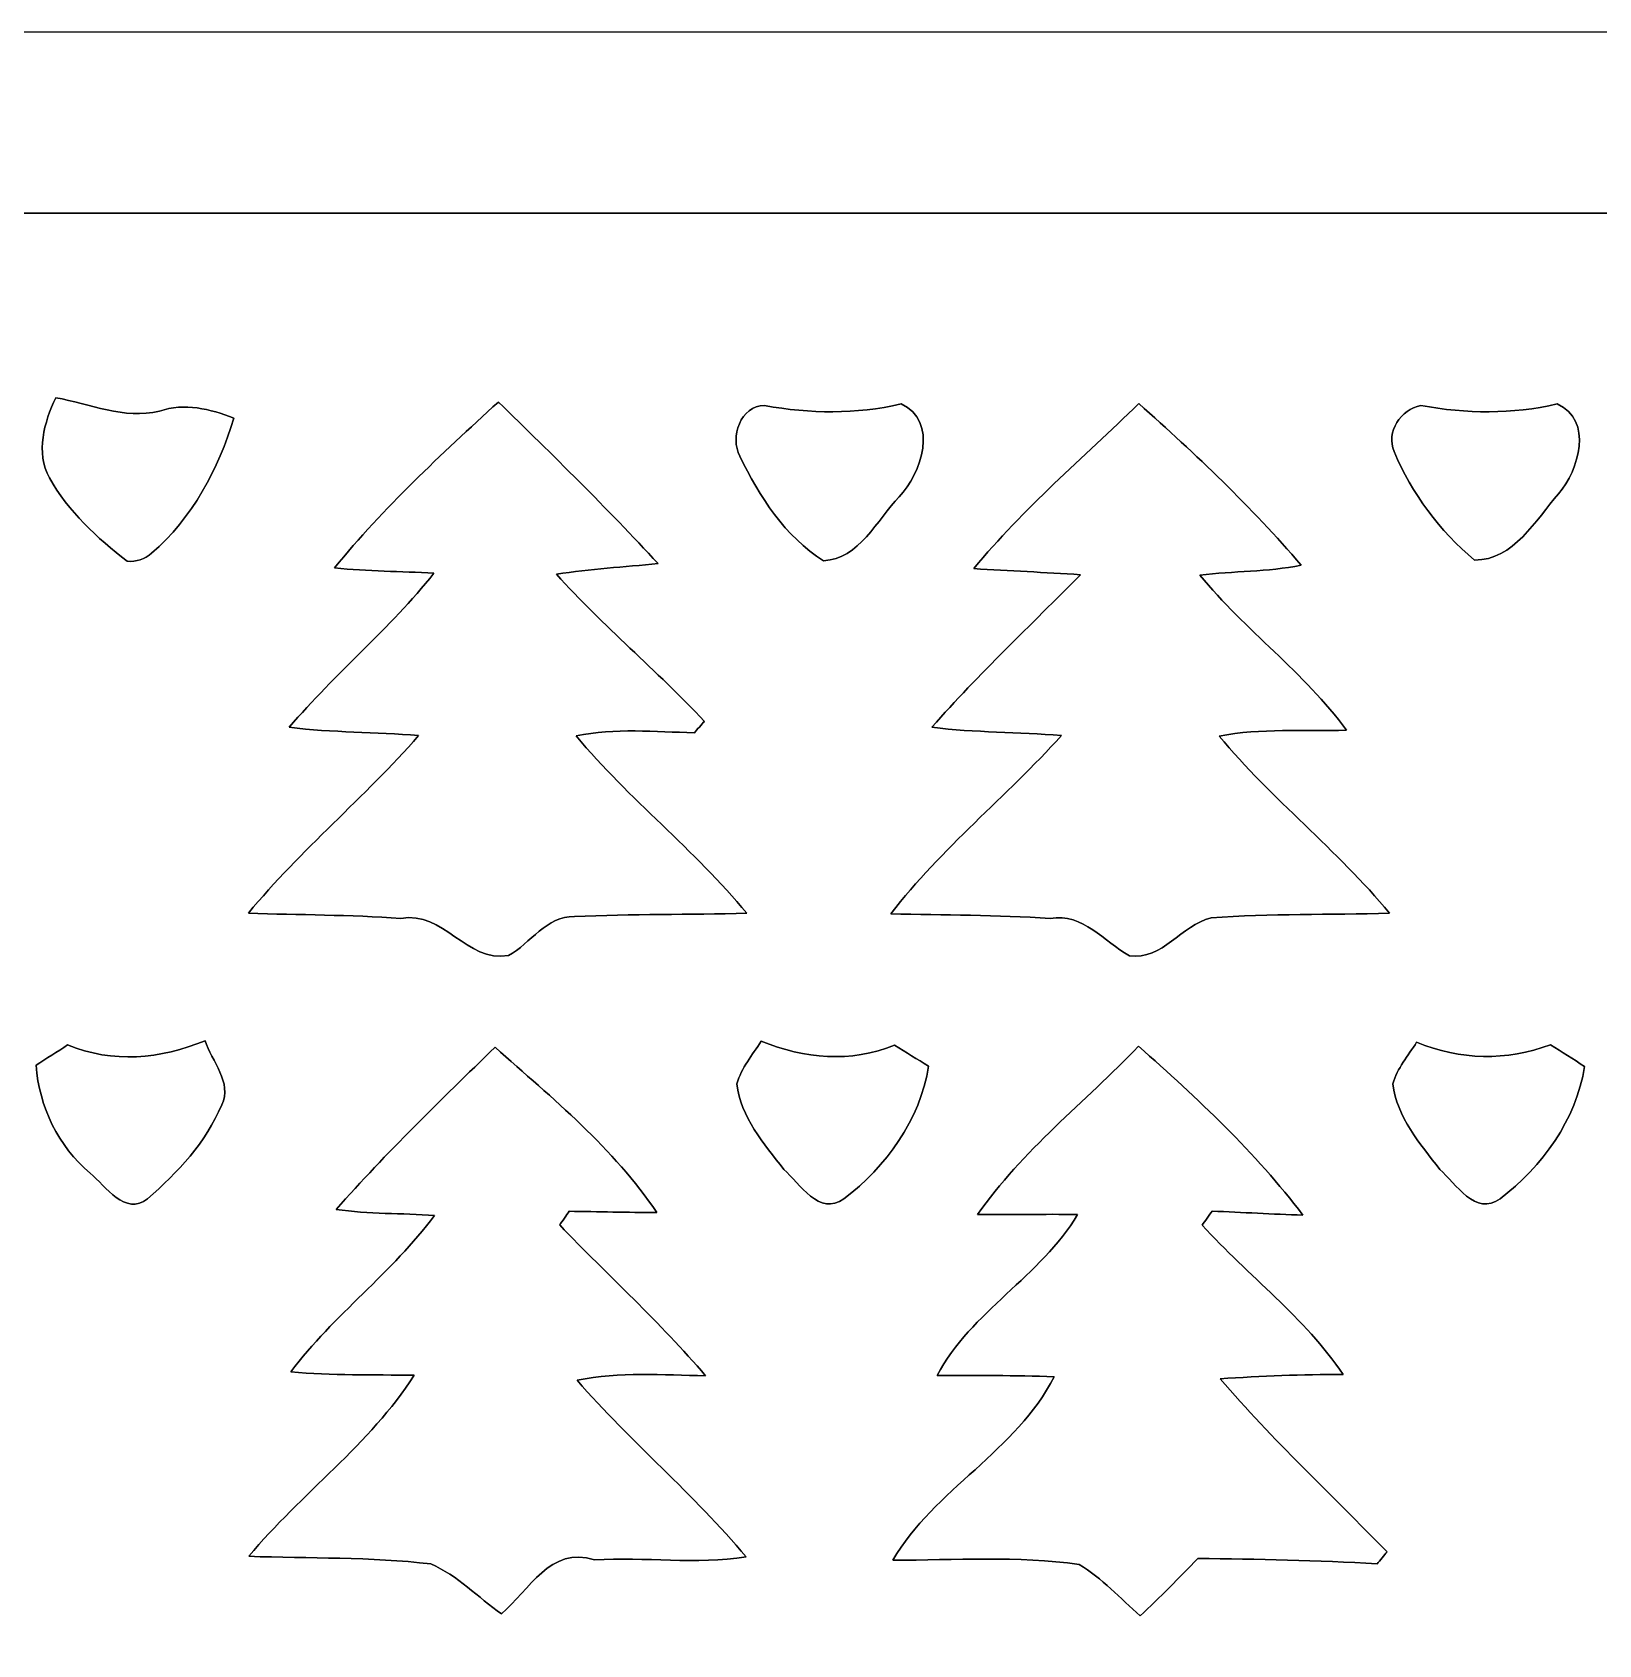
# Model space of a CAD drawing. Header units: centimetres. Extents: x -16.8 to 16.8, y -16.7 to 16.7.
# Drawn here: x -5.95 to 2.31, y 8.17 to 16.67 of the extents above; entities that cross this region are included whole.
import ezdxf

# ---------------------------------------------------------------- set-up
doc = ezdxf.new("R2010")
doc.units = ezdxf.units.CM
doc.header["$MEASUREMENT"] = 0
doc.layers.add('Layer 1', color=7, linetype='Continuous')

msp = doc.modelspace()

# ---------------------------------------------------------------- linework, layer by layer
at = {"layer": 'Layer 1', "color": 7}
for points, knots in [([(-16.77458, 16.66875), (-16.77458, 16.66875), (16.77458, 16.66875), (16.77458, 16.66875), (16.77458, 16.66875), (16.77458, 16.66875), (16.77458, -16.66875), (16.77458, -16.66875), (16.77458, -16.66875), (16.77458, -16.66875), (-16.77458, -16.66875), (-16.77458, -16.66875), (-16.77458, -16.66875), (-16.77458, -16.66875), (-16.77458, 16.66875), (-16.77458, 16.66875), (-16.77458, 16.66875), (-16.77458, 16.66875), (-16.77458, 16.66875), (-16.77458, 16.66875)], [0, 0, 0, 0, 0.1666667, 0.1666667, 0.1666667, 0.1666667, 0.3333333, 0.3333333, 0.3333333, 0.3333333, 0.5, 0.5, 0.5, 0.5, 0.6666667, 0.6666667, 0.6666667, 0.6666667, 1, 1, 1, 1]), ([(-16.24506, 15.71625), (-16.24577, 7.88458), (-16.24542, 0.05292), (-16.24542, -7.77875), (-16.24542, -7.77875), (-16.23801, -10.61014), (-16.26059, -13.44189), (-16.23413, -16.27293), (-16.23413, -16.27293), (-5.78379, -16.29198), (4.66619, -16.27329), (15.11653, -16.28211), (15.11653, -16.28211), (15.49224, -16.28281), (15.86865, -16.27858), (16.24436, -16.25494), (16.24436, -16.25494), (16.23942, -5.60176), (16.25953, 5.05213), (16.23448, 15.70531), (16.23448, 15.70531), (14.40356, 15.73071), (12.57265, 15.70919), (10.74208, 15.71625), (10.74208, 15.71625), (1.74625, 15.71625), (-7.24958, 15.7166), (-16.24506, 15.71625)], [0, 0, 0, 0, 0.125, 0.125, 0.125, 0.125, 0.25, 0.25, 0.25, 0.25, 0.375, 0.375, 0.375, 0.375, 0.5, 0.5, 0.5, 0.5, 0.625, 0.625, 0.625, 0.625, 0.75, 0.75, 0.75, 0.75, 1, 1, 1, 1]), ([(-5.8226, 14.74364), (-5.64339, 14.71119), (-5.46206, 14.62722), (-5.2765, 14.67273), (-5.2765, 14.67273), (-5.14244, 14.71859), (-5.00909, 14.68402), (-4.88386, 14.63604), (-4.88386, 14.63604), (-4.96429, 14.36723), (-5.10293, 14.11005), (-5.31707, 13.92414), (-5.31707, 13.92414), (-5.35199, 13.89309), (-5.39891, 13.87757), (-5.44548, 13.88181), (-5.44548, 13.88181), (-5.60423, 14.00351), (-5.75698, 14.14498), (-5.85576, 14.32137), (-5.85576, 14.32137), (-5.92914, 14.45472), (-5.88328, 14.61452), (-5.8226, 14.74364)], [0, 0, 0, 0, 0.1428571, 0.1428571, 0.1428571, 0.1428571, 0.2857143, 0.2857143, 0.2857143, 0.2857143, 0.4285714, 0.4285714, 0.4285714, 0.4285714, 0.5714286, 0.5714286, 0.5714286, 0.5714286, 0.7142857, 0.7142857, 0.7142857, 0.7142857, 1, 1, 1, 1]), ([(-4.35293, 13.84653), (-4.0954, 14.16544), (-3.79166, 14.44413), (-3.49003, 14.72071), (-3.49003, 14.72071), (-3.20322, 14.44307), (-2.91924, 14.16226), (-2.64795, 13.86946), (-2.64795, 13.86946), (-2.82716, 13.85217), (-3.00637, 13.84159), (-3.18417, 13.81372), (-3.18417, 13.81372), (-2.93934, 13.54067), (-2.65501, 13.30642), (-2.40453, 13.03831), (-2.40453, 13.03831), (-2.41794, 13.0235), (-2.44404, 12.99386), (-2.4571, 12.97869), (-2.4571, 12.97869), (-2.66453, 12.98293), (-2.87479, 13.00445), (-3.0794, 12.96141), (-3.0794, 12.96141), (-2.80247, 12.62803), (-2.45533, 12.36169), (-2.18052, 12.02725), (-2.18052, 12.02725), (-2.48356, 12.0202), (-2.78659, 12.02337), (-3.08963, 12.01032), (-3.08963, 12.01032), (-3.23744, 12.01314), (-3.31964, 11.86991), (-3.43676, 11.8043), (-3.43676, 11.8043), (-3.6576, 11.7662), (-3.77825, 12.04242), (-4.00403, 12.00009), (-4.00403, 12.00009), (-4.27179, 12.01949), (-4.5399, 12.01879), (-4.8073, 12.02761), (-4.8073, 12.02761), (-4.53214, 12.36169), (-4.19453, 12.63756), (-3.91019, 12.96352), (-3.91019, 12.96352), (-4.13738, 12.98399), (-4.36563, 12.97799), (-4.59176, 13.00762), (-4.59176, 13.00762), (-4.35046, 13.28984), (-4.06083, 13.52797), (-3.8294, 13.81866), (-3.8294, 13.81866), (-4.00438, 13.82924), (-4.17865, 13.82854), (-4.35293, 13.84653)], [0, 0, 0, 0, 0.0625, 0.0625, 0.0625, 0.0625, 0.125, 0.125, 0.125, 0.125, 0.1875, 0.1875, 0.1875, 0.1875, 0.25, 0.25, 0.25, 0.25, 0.3125, 0.3125, 0.3125, 0.3125, 0.375, 0.375, 0.375, 0.375, 0.4375, 0.4375, 0.4375, 0.4375, 0.5, 0.5, 0.5, 0.5, 0.5625, 0.5625, 0.5625, 0.5625, 0.625, 0.625, 0.625, 0.625, 0.6875, 0.6875, 0.6875, 0.6875, 0.75, 0.75, 0.75, 0.75, 0.8125, 0.8125, 0.8125, 0.8125, 0.875, 0.875, 0.875, 0.875, 1, 1, 1, 1]), ([(-2.08703, 14.70201), (-1.84679, 14.65933), (-1.60655, 14.65509), (-1.36737, 14.71048), (-1.36737, 14.71048), (-1.16805, 14.62087), (-1.26048, 14.34394), (-1.3783, 14.22153), (-1.3783, 14.22153), (-1.49331, 14.10264), (-1.58997, 13.89133), (-1.77624, 13.88498), (-1.77624, 13.88498), (-1.97873, 14.00986), (-2.11561, 14.224), (-2.21721, 14.43531), (-2.21721, 14.43531), (-2.27154, 14.5348), (-2.21368, 14.70342), (-2.08703, 14.70201)], [0, 0, 0, 0, 0.1666667, 0.1666667, 0.1666667, 0.1666667, 0.3333333, 0.3333333, 0.3333333, 0.3333333, 0.5, 0.5, 0.5, 0.5, 0.6666667, 0.6666667, 0.6666667, 0.6666667, 1, 1, 1, 1]), ([(-0.98531, 13.84335), (-0.72284, 14.15979), (-0.40958, 14.4272), (-0.11536, 14.71224), (-0.11536, 14.71224), (0.18556, 14.44554), (0.47872, 14.16791), (0.73978, 13.86134), (0.73978, 13.86134), (0.56444, 13.8243), (0.38312, 13.83065), (0.20602, 13.80913), (0.20602, 13.80913), (0.44521, 13.5188), (0.75565, 13.29584), (0.97966, 12.9921), (0.97966, 12.9921), (0.7553, 12.98399), (0.52881, 13.00409), (0.30798, 12.9607), (0.30798, 12.9607), (0.58455, 12.62803), (0.93063, 12.36133), (1.20615, 12.02796), (1.20615, 12.02796), (0.89253, 12.01843), (0.5782, 12.02655), (0.26564, 12.00326), (0.26564, 12.00326), (0.1083, 11.96587), (0.01199, 11.77925), (-0.16475, 11.80324), (-0.16475, 11.80324), (-0.30057, 11.87873), (-0.40569, 12.02866), (-0.58279, 12.00009), (-0.58279, 12.00009), (-0.86219, 12.0202), (-1.14159, 12.01596), (-1.42099, 12.02514), (-1.42099, 12.02514), (-1.15605, 12.3698), (-0.8128, 12.64144), (-0.52317, 12.96317), (-0.52317, 12.96317), (-0.75036, 12.98399), (-0.97896, 12.97799), (-1.20509, 13.00762), (-1.20509, 13.00762), (-0.95779, 13.28843), (-0.68545, 13.54561), (-0.42157, 13.81054), (-0.42157, 13.81054), (-0.6096, 13.82466), (-0.79763, 13.82959), (-0.98531, 13.84335)], [0, 0, 0, 0, 0.0666667, 0.0666667, 0.0666667, 0.0666667, 0.1333333, 0.1333333, 0.1333333, 0.1333333, 0.2, 0.2, 0.2, 0.2, 0.2666667, 0.2666667, 0.2666667, 0.2666667, 0.3333333, 0.3333333, 0.3333333, 0.3333333, 0.4, 0.4, 0.4, 0.4, 0.4666667, 0.4666667, 0.4666667, 0.4666667, 0.5333333, 0.5333333, 0.5333333, 0.5333333, 0.6, 0.6, 0.6, 0.6, 0.6666667, 0.6666667, 0.6666667, 0.6666667, 0.7333333, 0.7333333, 0.7333333, 0.7333333, 0.8, 0.8, 0.8, 0.8, 0.8666667, 0.8666667, 0.8666667, 0.8666667, 1, 1, 1, 1]), ([(1.37125, 14.70237), (1.61114, 14.65862), (1.85103, 14.65545), (2.08986, 14.71048), (2.08986, 14.71048), (2.28071, 14.62687), (2.20451, 14.36017), (2.09585, 14.2367), (2.09585, 14.2367), (1.97838, 14.10159), (1.85879, 13.88639), (1.65417, 13.88816), (1.65417, 13.88816), (1.46967, 14.04126), (1.32327, 14.23882), (1.23084, 14.45966), (1.23084, 14.45966), (1.18533, 14.56372), (1.26612, 14.6812), (1.37125, 14.70237)], [0, 0, 0, 0, 0.1666667, 0.1666667, 0.1666667, 0.1666667, 0.3333333, 0.3333333, 0.3333333, 0.3333333, 0.5, 0.5, 0.5, 0.5, 0.6666667, 0.6666667, 0.6666667, 0.6666667, 1, 1, 1, 1]), ([(-5.7598, 11.33369), (-5.52203, 11.23668), (-5.26944, 11.25784), (-5.03555, 11.35627), (-5.03555, 11.35627), (-5.00063, 11.24797), (-4.89021, 11.13649), (-4.94806, 11.0176), (-4.94806, 11.0176), (-5.02955, 10.82146), (-5.18019, 10.66094), (-5.33823, 10.52371), (-5.33823, 10.52371), (-5.45677, 10.42952), (-5.55907, 10.59039), (-5.64056, 10.65742), (-5.64056, 10.65742), (-5.81025, 10.80135), (-5.90868, 11.00596), (-5.92631, 11.2268), (-5.92631, 11.2268), (-5.87093, 11.26243), (-5.81519, 11.29806), (-5.7598, 11.33369)], [0, 0, 0, 0, 0.1428571, 0.1428571, 0.1428571, 0.1428571, 0.2857143, 0.2857143, 0.2857143, 0.2857143, 0.4285714, 0.4285714, 0.4285714, 0.4285714, 0.5714286, 0.5714286, 0.5714286, 0.5714286, 0.7142857, 0.7142857, 0.7142857, 0.7142857, 1, 1, 1, 1]), ([(-3.50732, 11.32134), (-3.20499, 11.05217), (-2.88184, 10.78971), (-2.65501, 10.45034), (-2.65501, 10.45034), (-2.80917, 10.45104), (-2.96404, 10.45563), (-3.1175, 10.45739), (-3.1175, 10.45739), (-3.12984, 10.4394), (-3.15454, 10.40342), (-3.16689, 10.38542), (-3.16689, 10.38542), (-2.91218, 10.11943), (-2.63772, 9.87143), (-2.39783, 9.59097), (-2.39783, 9.59097), (-2.62361, 9.59556), (-2.85186, 9.61214), (-3.07481, 9.56698), (-3.07481, 9.56698), (-2.79224, 9.24348), (-2.46063, 8.9662), (-2.1844, 8.63706), (-2.1844, 8.63706), (-2.44793, 8.59543), (-2.7178, 8.63706), (-2.98274, 8.62118), (-2.98274, 8.62118), (-3.21769, 8.69562), (-3.32705, 8.46137), (-3.47345, 8.33614), (-3.47345, 8.33614), (-3.59692, 8.42398), (-3.70523, 8.53863), (-3.84563, 8.59966), (-3.84563, 8.59966), (-4.16419, 8.63741), (-4.48522, 8.62789), (-4.80483, 8.63988), (-4.80483, 8.63988), (-4.53037, 8.97149), (-4.16666, 9.22796), (-3.93383, 9.59379), (-3.93383, 9.59379), (-4.15043, 9.59732), (-4.36774, 9.59062), (-4.58329, 9.61178), (-4.58329, 9.61178), (-4.35857, 9.91164), (-4.04848, 10.13495), (-3.82658, 10.43587), (-3.82658, 10.43587), (-3.99944, 10.44751), (-4.17301, 10.44187), (-4.34481, 10.46727), (-4.34481, 10.46727), (-4.07988, 10.76537), (-3.79413, 11.04441), (-3.50732, 11.32134)], [0, 0, 0, 0, 0.0625, 0.0625, 0.0625, 0.0625, 0.125, 0.125, 0.125, 0.125, 0.1875, 0.1875, 0.1875, 0.1875, 0.25, 0.25, 0.25, 0.25, 0.3125, 0.3125, 0.3125, 0.3125, 0.375, 0.375, 0.375, 0.375, 0.4375, 0.4375, 0.4375, 0.4375, 0.5, 0.5, 0.5, 0.5, 0.5625, 0.5625, 0.5625, 0.5625, 0.625, 0.625, 0.625, 0.625, 0.6875, 0.6875, 0.6875, 0.6875, 0.75, 0.75, 0.75, 0.75, 0.8125, 0.8125, 0.8125, 0.8125, 0.875, 0.875, 0.875, 0.875, 1, 1, 1, 1]), ([(-2.10538, 11.35345), (-1.87784, 11.26172), (-1.63301, 11.23844), (-1.40194, 11.33263), (-1.40194, 11.33263), (-1.34232, 11.29594), (-1.2827, 11.25855), (-1.22308, 11.22116), (-1.22308, 11.22116), (-1.26788, 10.93929), (-1.44533, 10.69269), (-1.66899, 10.52371), (-1.66899, 10.52371), (-1.79846, 10.42917), (-1.90253, 10.60344), (-1.98614, 10.67823), (-1.98614, 10.67823), (-2.0895, 10.81299), (-2.21403, 10.9541), (-2.23308, 11.12873), (-2.23308, 11.12873), (-2.2098, 11.21304), (-2.15124, 11.28078), (-2.10538, 11.35345)], [0, 0, 0, 0, 0.1428571, 0.1428571, 0.1428571, 0.1428571, 0.2857143, 0.2857143, 0.2857143, 0.2857143, 0.4285714, 0.4285714, 0.4285714, 0.4285714, 0.5714286, 0.5714286, 0.5714286, 0.5714286, 0.7142857, 0.7142857, 0.7142857, 0.7142857, 1, 1, 1, 1]), ([(-0.9652, 10.44011), (-0.72954, 10.7763), (-0.3997, 11.03313), (-0.11606, 11.32664), (-0.11606, 11.32664), (0.19403, 11.05253), (0.49918, 10.76784), (0.75001, 10.43693), (0.75001, 10.43693), (0.5902, 10.44222), (0.43004, 10.45175), (0.27129, 10.45845), (0.27129, 10.45845), (0.25823, 10.44011), (0.23213, 10.40306), (0.21907, 10.38472), (0.21907, 10.38472), (0.46108, 10.11767), (0.75918, 9.89824), (0.96202, 9.59732), (0.96202, 9.59732), (0.74612, 9.59944), (0.52987, 9.58885), (0.31433, 9.57545), (0.31433, 9.57545), (0.58773, 9.25336), (0.89853, 8.9662), (1.19274, 8.66352), (1.19274, 8.66352), (1.17969, 8.64799), (1.15394, 8.61624), (1.14088, 8.60037), (1.14088, 8.60037), (0.82621, 8.61836), (0.51082, 8.62506), (0.19579, 8.62894), (0.19579, 8.62894), (0.09701, 8.52593), (-0.00282, 8.42363), (-0.1076, 8.32626), (-0.1076, 8.32626), (-0.21449, 8.41692), (-0.30762, 8.52629), (-0.42933, 8.59719), (-0.42933, 8.59719), (-0.75494, 8.64411), (-1.08409, 8.61836), (-1.41146, 8.61977), (-1.41146, 8.61977), (-1.19239, 8.99266), (-0.75883, 9.19551), (-0.56127, 9.58568), (-0.56127, 9.58568), (-0.76694, 9.59309), (-0.97226, 9.59238), (-1.17793, 9.59309), (-1.17793, 9.59309), (-0.99871, 9.92964), (-0.63253, 10.11449), (-0.43744, 10.44081), (-0.43744, 10.44081), (-0.61419, 10.44257), (-0.78916, 10.43975), (-0.9652, 10.44011)], [0, 0, 0, 0, 0.0588235, 0.0588235, 0.0588235, 0.0588235, 0.1176471, 0.1176471, 0.1176471, 0.1176471, 0.1764706, 0.1764706, 0.1764706, 0.1764706, 0.2352941, 0.2352941, 0.2352941, 0.2352941, 0.2941176, 0.2941176, 0.2941176, 0.2941176, 0.3529412, 0.3529412, 0.3529412, 0.3529412, 0.4117647, 0.4117647, 0.4117647, 0.4117647, 0.4705882, 0.4705882, 0.4705882, 0.4705882, 0.5294118, 0.5294118, 0.5294118, 0.5294118, 0.5882353, 0.5882353, 0.5882353, 0.5882353, 0.6470588, 0.6470588, 0.6470588, 0.6470588, 0.7058824, 0.7058824, 0.7058824, 0.7058824, 0.7647059, 0.7647059, 0.7647059, 0.7647059, 0.8235294, 0.8235294, 0.8235294, 0.8235294, 0.8823529, 0.8823529, 0.8823529, 0.8823529, 1, 1, 1, 1]), ([(1.34902, 11.3478), (1.57762, 11.25291), (1.8228, 11.24867), (2.05423, 11.3351), (2.05423, 11.3351), (2.1142, 11.297), (2.17382, 11.2589), (2.23379, 11.22045), (2.23379, 11.22045), (2.18934, 10.93893), (2.01154, 10.69269), (1.78823, 10.52371), (1.78823, 10.52371), (1.65876, 10.42917), (1.55434, 10.60344), (1.47108, 10.67823), (1.47108, 10.67823), (1.36772, 10.81299), (1.24319, 10.9541), (1.22379, 11.12873), (1.22379, 11.12873), (1.24672, 11.21092), (1.30387, 11.27725), (1.34902, 11.3478)], [0, 0, 0, 0, 0.1428571, 0.1428571, 0.1428571, 0.1428571, 0.2857143, 0.2857143, 0.2857143, 0.2857143, 0.4285714, 0.4285714, 0.4285714, 0.4285714, 0.5714286, 0.5714286, 0.5714286, 0.5714286, 0.7142857, 0.7142857, 0.7142857, 0.7142857, 1, 1, 1, 1])]:
    msp.add_open_spline(points, degree=3, knots=knots, dxfattribs=at)
at = {"layer": 'Layer 1', "color": 252}
for points, knots in [([(-16.24506, 15.71625), (-7.24958, 15.7166), (1.74625, 15.71625), (10.74208, 15.71625), (10.74208, 15.71625), (12.57265, 15.70919), (14.40356, 15.73071), (16.23448, 15.70531), (16.23448, 15.70531), (16.25953, 5.05213), (16.23942, -5.60176), (16.24436, -16.25494), (16.24436, -16.25494), (15.86865, -16.27858), (15.49224, -16.28281), (15.11653, -16.28211), (15.11653, -16.28211), (4.66619, -16.27329), (-5.78379, -16.29198), (-16.23413, -16.27293), (-16.23413, -16.27293), (-16.26059, -13.44189), (-16.23801, -10.61014), (-16.24542, -7.77875), (-16.24542, -7.77875), (-16.24542, 0.05292), (-16.24577, 7.88458), (-16.24506, 15.71625), (-16.24506, 15.71625), (-16.24506, 15.71625), (-16.24506, 15.71625), (-16.24506, 15.71625)], [0, 0, 0, 0, 0.1111111, 0.1111111, 0.1111111, 0.1111111, 0.2222222, 0.2222222, 0.2222222, 0.2222222, 0.3333333, 0.3333333, 0.3333333, 0.3333333, 0.4444444, 0.4444444, 0.4444444, 0.4444444, 0.5555556, 0.5555556, 0.5555556, 0.5555556, 0.6666667, 0.6666667, 0.6666667, 0.6666667, 0.7777778, 0.7777778, 0.7777778, 0.7777778, 1, 1, 1, 1]), ([(-5.8226, 14.74364), (-5.88328, 14.61452), (-5.92914, 14.45472), (-5.85576, 14.32137), (-5.85576, 14.32137), (-5.75698, 14.14498), (-5.60423, 14.00351), (-5.44548, 13.88181), (-5.44548, 13.88181), (-5.39891, 13.87757), (-5.35199, 13.89309), (-5.31707, 13.92414), (-5.31707, 13.92414), (-5.10293, 14.11005), (-4.96429, 14.36723), (-4.88386, 14.63604), (-4.88386, 14.63604), (-5.00909, 14.68402), (-5.14244, 14.71859), (-5.2765, 14.67273), (-5.2765, 14.67273), (-5.46206, 14.62722), (-5.64339, 14.71119), (-5.8226, 14.74364), (-5.8226, 14.74364), (-5.8226, 14.74364), (-5.8226, 14.74364), (-5.8226, 14.74364)], [0, 0, 0, 0, 0.125, 0.125, 0.125, 0.125, 0.25, 0.25, 0.25, 0.25, 0.375, 0.375, 0.375, 0.375, 0.5, 0.5, 0.5, 0.5, 0.625, 0.625, 0.625, 0.625, 0.75, 0.75, 0.75, 0.75, 1, 1, 1, 1]), ([(-4.35293, 13.84653), (-4.17865, 13.82854), (-4.00438, 13.82924), (-3.8294, 13.81866), (-3.8294, 13.81866), (-4.06083, 13.52797), (-4.35046, 13.28984), (-4.59176, 13.00762), (-4.59176, 13.00762), (-4.36563, 12.97799), (-4.13738, 12.98399), (-3.91019, 12.96352), (-3.91019, 12.96352), (-4.19453, 12.63756), (-4.53214, 12.36169), (-4.8073, 12.02761), (-4.8073, 12.02761), (-4.5399, 12.01879), (-4.27179, 12.01949), (-4.00403, 12.00009), (-4.00403, 12.00009), (-3.77825, 12.04242), (-3.6576, 11.7662), (-3.43676, 11.8043), (-3.43676, 11.8043), (-3.31964, 11.86991), (-3.23744, 12.01314), (-3.08963, 12.01032), (-3.08963, 12.01032), (-2.78659, 12.02337), (-2.48356, 12.0202), (-2.18052, 12.02725), (-2.18052, 12.02725), (-2.45533, 12.36169), (-2.80247, 12.62803), (-3.0794, 12.96141), (-3.0794, 12.96141), (-2.87479, 13.00445), (-2.66453, 12.98293), (-2.4571, 12.97869), (-2.4571, 12.97869), (-2.44404, 12.99386), (-2.41794, 13.0235), (-2.40453, 13.03831), (-2.40453, 13.03831), (-2.65501, 13.30642), (-2.93934, 13.54067), (-3.18417, 13.81372), (-3.18417, 13.81372), (-3.00637, 13.84159), (-2.82716, 13.85217), (-2.64795, 13.86946), (-2.64795, 13.86946), (-2.91924, 14.16226), (-3.20322, 14.44307), (-3.49003, 14.72071), (-3.49003, 14.72071), (-3.79166, 14.44413), (-4.0954, 14.16544), (-4.35293, 13.84653), (-4.35293, 13.84653), (-4.35293, 13.84653), (-4.35293, 13.84653), (-4.35293, 13.84653)], [0, 0, 0, 0, 0.0588235, 0.0588235, 0.0588235, 0.0588235, 0.1176471, 0.1176471, 0.1176471, 0.1176471, 0.1764706, 0.1764706, 0.1764706, 0.1764706, 0.2352941, 0.2352941, 0.2352941, 0.2352941, 0.2941176, 0.2941176, 0.2941176, 0.2941176, 0.3529412, 0.3529412, 0.3529412, 0.3529412, 0.4117647, 0.4117647, 0.4117647, 0.4117647, 0.4705882, 0.4705882, 0.4705882, 0.4705882, 0.5294118, 0.5294118, 0.5294118, 0.5294118, 0.5882353, 0.5882353, 0.5882353, 0.5882353, 0.6470588, 0.6470588, 0.6470588, 0.6470588, 0.7058824, 0.7058824, 0.7058824, 0.7058824, 0.7647059, 0.7647059, 0.7647059, 0.7647059, 0.8235294, 0.8235294, 0.8235294, 0.8235294, 0.8823529, 0.8823529, 0.8823529, 0.8823529, 1, 1, 1, 1]), ([(-2.08703, 14.70201), (-2.21368, 14.70342), (-2.27154, 14.5348), (-2.21721, 14.43531), (-2.21721, 14.43531), (-2.11561, 14.224), (-1.97873, 14.00986), (-1.77624, 13.88498), (-1.77624, 13.88498), (-1.58997, 13.89133), (-1.49331, 14.10264), (-1.3783, 14.22153), (-1.3783, 14.22153), (-1.26048, 14.34394), (-1.16805, 14.62087), (-1.36737, 14.71048), (-1.36737, 14.71048), (-1.60655, 14.65509), (-1.84679, 14.65933), (-2.08703, 14.70201), (-2.08703, 14.70201), (-2.08703, 14.70201), (-2.08703, 14.70201), (-2.08703, 14.70201)], [0, 0, 0, 0, 0.1428571, 0.1428571, 0.1428571, 0.1428571, 0.2857143, 0.2857143, 0.2857143, 0.2857143, 0.4285714, 0.4285714, 0.4285714, 0.4285714, 0.5714286, 0.5714286, 0.5714286, 0.5714286, 0.7142857, 0.7142857, 0.7142857, 0.7142857, 1, 1, 1, 1]), ([(-0.98531, 13.84335), (-0.79763, 13.82959), (-0.6096, 13.82466), (-0.42157, 13.81054), (-0.42157, 13.81054), (-0.68545, 13.54561), (-0.95779, 13.28843), (-1.20509, 13.00762), (-1.20509, 13.00762), (-0.97896, 12.97799), (-0.75036, 12.98399), (-0.52317, 12.96317), (-0.52317, 12.96317), (-0.8128, 12.64144), (-1.15605, 12.3698), (-1.42099, 12.02514), (-1.42099, 12.02514), (-1.14159, 12.01596), (-0.86219, 12.0202), (-0.58279, 12.00009), (-0.58279, 12.00009), (-0.40569, 12.02866), (-0.30057, 11.87873), (-0.16475, 11.80324), (-0.16475, 11.80324), (0.01199, 11.77925), (0.1083, 11.96587), (0.26564, 12.00326), (0.26564, 12.00326), (0.5782, 12.02655), (0.89253, 12.01843), (1.20615, 12.02796), (1.20615, 12.02796), (0.93063, 12.36133), (0.58455, 12.62803), (0.30798, 12.9607), (0.30798, 12.9607), (0.52881, 13.00409), (0.7553, 12.98399), (0.97966, 12.9921), (0.97966, 12.9921), (0.75565, 13.29584), (0.44521, 13.5188), (0.20602, 13.80913), (0.20602, 13.80913), (0.38312, 13.83065), (0.56444, 13.8243), (0.73978, 13.86134), (0.73978, 13.86134), (0.47872, 14.16791), (0.18556, 14.44554), (-0.11536, 14.71224), (-0.11536, 14.71224), (-0.40958, 14.4272), (-0.72284, 14.15979), (-0.98531, 13.84335), (-0.98531, 13.84335), (-0.98531, 13.84335), (-0.98531, 13.84335), (-0.98531, 13.84335)], [0, 0, 0, 0, 0.0625, 0.0625, 0.0625, 0.0625, 0.125, 0.125, 0.125, 0.125, 0.1875, 0.1875, 0.1875, 0.1875, 0.25, 0.25, 0.25, 0.25, 0.3125, 0.3125, 0.3125, 0.3125, 0.375, 0.375, 0.375, 0.375, 0.4375, 0.4375, 0.4375, 0.4375, 0.5, 0.5, 0.5, 0.5, 0.5625, 0.5625, 0.5625, 0.5625, 0.625, 0.625, 0.625, 0.625, 0.6875, 0.6875, 0.6875, 0.6875, 0.75, 0.75, 0.75, 0.75, 0.8125, 0.8125, 0.8125, 0.8125, 0.875, 0.875, 0.875, 0.875, 1, 1, 1, 1]), ([(1.37125, 14.70237), (1.26612, 14.6812), (1.18533, 14.56372), (1.23084, 14.45966), (1.23084, 14.45966), (1.32327, 14.23882), (1.46967, 14.04126), (1.65417, 13.88816), (1.65417, 13.88816), (1.85879, 13.88639), (1.97838, 14.10159), (2.09585, 14.2367), (2.09585, 14.2367), (2.20451, 14.36017), (2.28071, 14.62687), (2.08986, 14.71048), (2.08986, 14.71048), (1.85103, 14.65545), (1.61114, 14.65862), (1.37125, 14.70237), (1.37125, 14.70237), (1.37125, 14.70237), (1.37125, 14.70237), (1.37125, 14.70237)], [0, 0, 0, 0, 0.1428571, 0.1428571, 0.1428571, 0.1428571, 0.2857143, 0.2857143, 0.2857143, 0.2857143, 0.4285714, 0.4285714, 0.4285714, 0.4285714, 0.5714286, 0.5714286, 0.5714286, 0.5714286, 0.7142857, 0.7142857, 0.7142857, 0.7142857, 1, 1, 1, 1]), ([(-5.7598, 11.33369), (-5.81519, 11.29806), (-5.87093, 11.26243), (-5.92631, 11.2268), (-5.92631, 11.2268), (-5.90868, 11.00596), (-5.81025, 10.80135), (-5.64056, 10.65742), (-5.64056, 10.65742), (-5.55907, 10.59039), (-5.45677, 10.42952), (-5.33823, 10.52371), (-5.33823, 10.52371), (-5.18019, 10.66094), (-5.02955, 10.82146), (-4.94806, 11.0176), (-4.94806, 11.0176), (-4.89021, 11.13649), (-5.00063, 11.24797), (-5.03555, 11.35627), (-5.03555, 11.35627), (-5.26944, 11.25784), (-5.52203, 11.23668), (-5.7598, 11.33369), (-5.7598, 11.33369), (-5.7598, 11.33369), (-5.7598, 11.33369), (-5.7598, 11.33369)], [0, 0, 0, 0, 0.125, 0.125, 0.125, 0.125, 0.25, 0.25, 0.25, 0.25, 0.375, 0.375, 0.375, 0.375, 0.5, 0.5, 0.5, 0.5, 0.625, 0.625, 0.625, 0.625, 0.75, 0.75, 0.75, 0.75, 1, 1, 1, 1]), ([(-3.50732, 11.32134), (-3.79413, 11.04441), (-4.07988, 10.76537), (-4.34481, 10.46727), (-4.34481, 10.46727), (-4.17301, 10.44187), (-3.99944, 10.44751), (-3.82658, 10.43587), (-3.82658, 10.43587), (-4.04848, 10.13495), (-4.35857, 9.91164), (-4.58329, 9.61178), (-4.58329, 9.61178), (-4.36774, 9.59062), (-4.15043, 9.59732), (-3.93383, 9.59379), (-3.93383, 9.59379), (-4.16666, 9.22796), (-4.53037, 8.97149), (-4.80483, 8.63988), (-4.80483, 8.63988), (-4.48522, 8.62789), (-4.16419, 8.63741), (-3.84563, 8.59966), (-3.84563, 8.59966), (-3.70523, 8.53863), (-3.59692, 8.42398), (-3.47345, 8.33614), (-3.47345, 8.33614), (-3.32705, 8.46137), (-3.21769, 8.69562), (-2.98274, 8.62118), (-2.98274, 8.62118), (-2.7178, 8.63706), (-2.44793, 8.59543), (-2.1844, 8.63706), (-2.1844, 8.63706), (-2.46063, 8.9662), (-2.79224, 9.24348), (-3.07481, 9.56698), (-3.07481, 9.56698), (-2.85186, 9.61214), (-2.62361, 9.59556), (-2.39783, 9.59097), (-2.39783, 9.59097), (-2.63772, 9.87143), (-2.91218, 10.11943), (-3.16689, 10.38542), (-3.16689, 10.38542), (-3.15454, 10.40342), (-3.12984, 10.4394), (-3.1175, 10.45739), (-3.1175, 10.45739), (-2.96404, 10.45563), (-2.80917, 10.45104), (-2.65501, 10.45034), (-2.65501, 10.45034), (-2.88184, 10.78971), (-3.20499, 11.05217), (-3.50732, 11.32134), (-3.50732, 11.32134), (-3.50732, 11.32134), (-3.50732, 11.32134), (-3.50732, 11.32134)], [0, 0, 0, 0, 0.0588235, 0.0588235, 0.0588235, 0.0588235, 0.1176471, 0.1176471, 0.1176471, 0.1176471, 0.1764706, 0.1764706, 0.1764706, 0.1764706, 0.2352941, 0.2352941, 0.2352941, 0.2352941, 0.2941176, 0.2941176, 0.2941176, 0.2941176, 0.3529412, 0.3529412, 0.3529412, 0.3529412, 0.4117647, 0.4117647, 0.4117647, 0.4117647, 0.4705882, 0.4705882, 0.4705882, 0.4705882, 0.5294118, 0.5294118, 0.5294118, 0.5294118, 0.5882353, 0.5882353, 0.5882353, 0.5882353, 0.6470588, 0.6470588, 0.6470588, 0.6470588, 0.7058824, 0.7058824, 0.7058824, 0.7058824, 0.7647059, 0.7647059, 0.7647059, 0.7647059, 0.8235294, 0.8235294, 0.8235294, 0.8235294, 0.8823529, 0.8823529, 0.8823529, 0.8823529, 1, 1, 1, 1]), ([(-2.10538, 11.35345), (-2.15124, 11.28078), (-2.2098, 11.21304), (-2.23308, 11.12873), (-2.23308, 11.12873), (-2.21403, 10.9541), (-2.0895, 10.81299), (-1.98614, 10.67823), (-1.98614, 10.67823), (-1.90253, 10.60344), (-1.79846, 10.42917), (-1.66899, 10.52371), (-1.66899, 10.52371), (-1.44533, 10.69269), (-1.26788, 10.93929), (-1.22308, 11.22116), (-1.22308, 11.22116), (-1.2827, 11.25855), (-1.34232, 11.29594), (-1.40194, 11.33263), (-1.40194, 11.33263), (-1.63301, 11.23844), (-1.87784, 11.26172), (-2.10538, 11.35345), (-2.10538, 11.35345), (-2.10538, 11.35345), (-2.10538, 11.35345), (-2.10538, 11.35345)], [0, 0, 0, 0, 0.125, 0.125, 0.125, 0.125, 0.25, 0.25, 0.25, 0.25, 0.375, 0.375, 0.375, 0.375, 0.5, 0.5, 0.5, 0.5, 0.625, 0.625, 0.625, 0.625, 0.75, 0.75, 0.75, 0.75, 1, 1, 1, 1]), ([(-0.9652, 10.44011), (-0.78916, 10.43975), (-0.61419, 10.44257), (-0.43744, 10.44081), (-0.43744, 10.44081), (-0.63253, 10.11449), (-0.99871, 9.92964), (-1.17793, 9.59309), (-1.17793, 9.59309), (-0.97226, 9.59238), (-0.76694, 9.59309), (-0.56127, 9.58568), (-0.56127, 9.58568), (-0.75883, 9.19551), (-1.19239, 8.99266), (-1.41146, 8.61977), (-1.41146, 8.61977), (-1.08409, 8.61836), (-0.75494, 8.64411), (-0.42933, 8.59719), (-0.42933, 8.59719), (-0.30762, 8.52629), (-0.21449, 8.41692), (-0.1076, 8.32626), (-0.1076, 8.32626), (-0.00282, 8.42363), (0.09701, 8.52593), (0.19579, 8.62894), (0.19579, 8.62894), (0.51082, 8.62506), (0.82621, 8.61836), (1.14088, 8.60037), (1.14088, 8.60037), (1.15394, 8.61624), (1.17969, 8.64799), (1.19274, 8.66352), (1.19274, 8.66352), (0.89853, 8.9662), (0.58773, 9.25336), (0.31433, 9.57545), (0.31433, 9.57545), (0.52987, 9.58885), (0.74612, 9.59944), (0.96202, 9.59732), (0.96202, 9.59732), (0.75918, 9.89824), (0.46108, 10.11767), (0.21907, 10.38472), (0.21907, 10.38472), (0.23213, 10.40306), (0.25823, 10.44011), (0.27129, 10.45845), (0.27129, 10.45845), (0.43004, 10.45175), (0.5902, 10.44222), (0.75001, 10.43693), (0.75001, 10.43693), (0.49918, 10.76784), (0.19403, 11.05253), (-0.11606, 11.32664), (-0.11606, 11.32664), (-0.3997, 11.03313), (-0.72954, 10.7763), (-0.9652, 10.44011), (-0.9652, 10.44011), (-0.9652, 10.44011), (-0.9652, 10.44011), (-0.9652, 10.44011)], [0, 0, 0, 0, 0.0555556, 0.0555556, 0.0555556, 0.0555556, 0.1111111, 0.1111111, 0.1111111, 0.1111111, 0.1666667, 0.1666667, 0.1666667, 0.1666667, 0.2222222, 0.2222222, 0.2222222, 0.2222222, 0.2777778, 0.2777778, 0.2777778, 0.2777778, 0.3333333, 0.3333333, 0.3333333, 0.3333333, 0.3888889, 0.3888889, 0.3888889, 0.3888889, 0.4444444, 0.4444444, 0.4444444, 0.4444444, 0.5, 0.5, 0.5, 0.5, 0.5555556, 0.5555556, 0.5555556, 0.5555556, 0.6111111, 0.6111111, 0.6111111, 0.6111111, 0.6666667, 0.6666667, 0.6666667, 0.6666667, 0.7222222, 0.7222222, 0.7222222, 0.7222222, 0.7777778, 0.7777778, 0.7777778, 0.7777778, 0.8333333, 0.8333333, 0.8333333, 0.8333333, 0.8888889, 0.8888889, 0.8888889, 0.8888889, 1, 1, 1, 1]), ([(1.34902, 11.3478), (1.30387, 11.27725), (1.24672, 11.21092), (1.22379, 11.12873), (1.22379, 11.12873), (1.24319, 10.9541), (1.36772, 10.81299), (1.47108, 10.67823), (1.47108, 10.67823), (1.55434, 10.60344), (1.65876, 10.42917), (1.78823, 10.52371), (1.78823, 10.52371), (2.01154, 10.69269), (2.18934, 10.93893), (2.23379, 11.22045), (2.23379, 11.22045), (2.17382, 11.2589), (2.1142, 11.297), (2.05423, 11.3351), (2.05423, 11.3351), (1.8228, 11.24867), (1.57762, 11.25291), (1.34902, 11.3478), (1.34902, 11.3478), (1.34902, 11.3478), (1.34902, 11.3478), (1.34902, 11.3478)], [0, 0, 0, 0, 0.125, 0.125, 0.125, 0.125, 0.25, 0.25, 0.25, 0.25, 0.375, 0.375, 0.375, 0.375, 0.5, 0.5, 0.5, 0.5, 0.625, 0.625, 0.625, 0.625, 0.75, 0.75, 0.75, 0.75, 1, 1, 1, 1])]:
    msp.add_open_spline(points, degree=3, knots=knots, dxfattribs=at)

doc.saveas('drawing.dxf')
